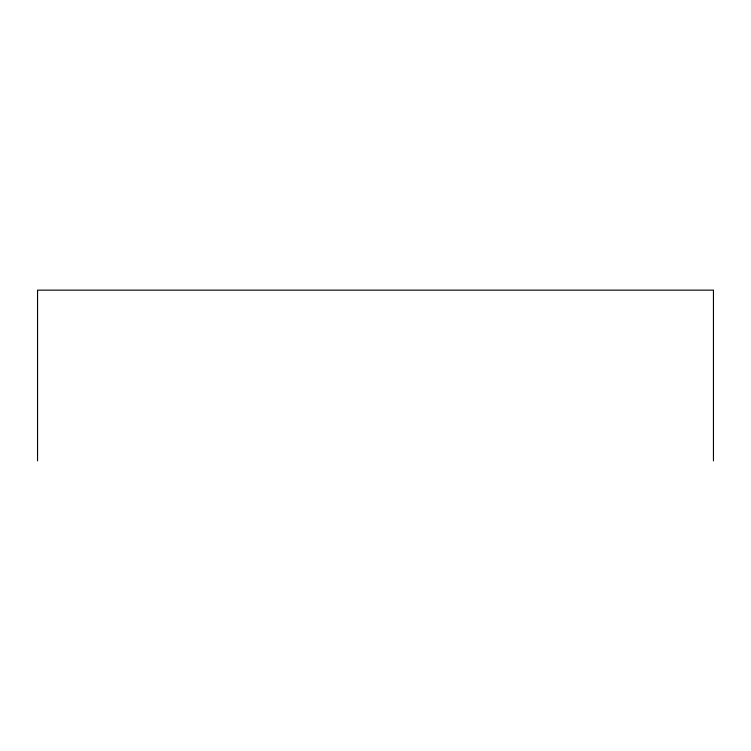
<?xml version="1.0" encoding="UTF-8"?>
<svg xmlns="http://www.w3.org/2000/svg" width="751" height="751" viewBox="0 0 751 751"><rect width="100%" height="100%" fill="white"/><g stroke="black" fill="none" stroke-linecap="round" stroke-linejoin="round"><path stroke-width="1.13" d="M713.45 460.851L713.45 290.149L37.55 290.149L37.55 460.851"/></g></svg>
